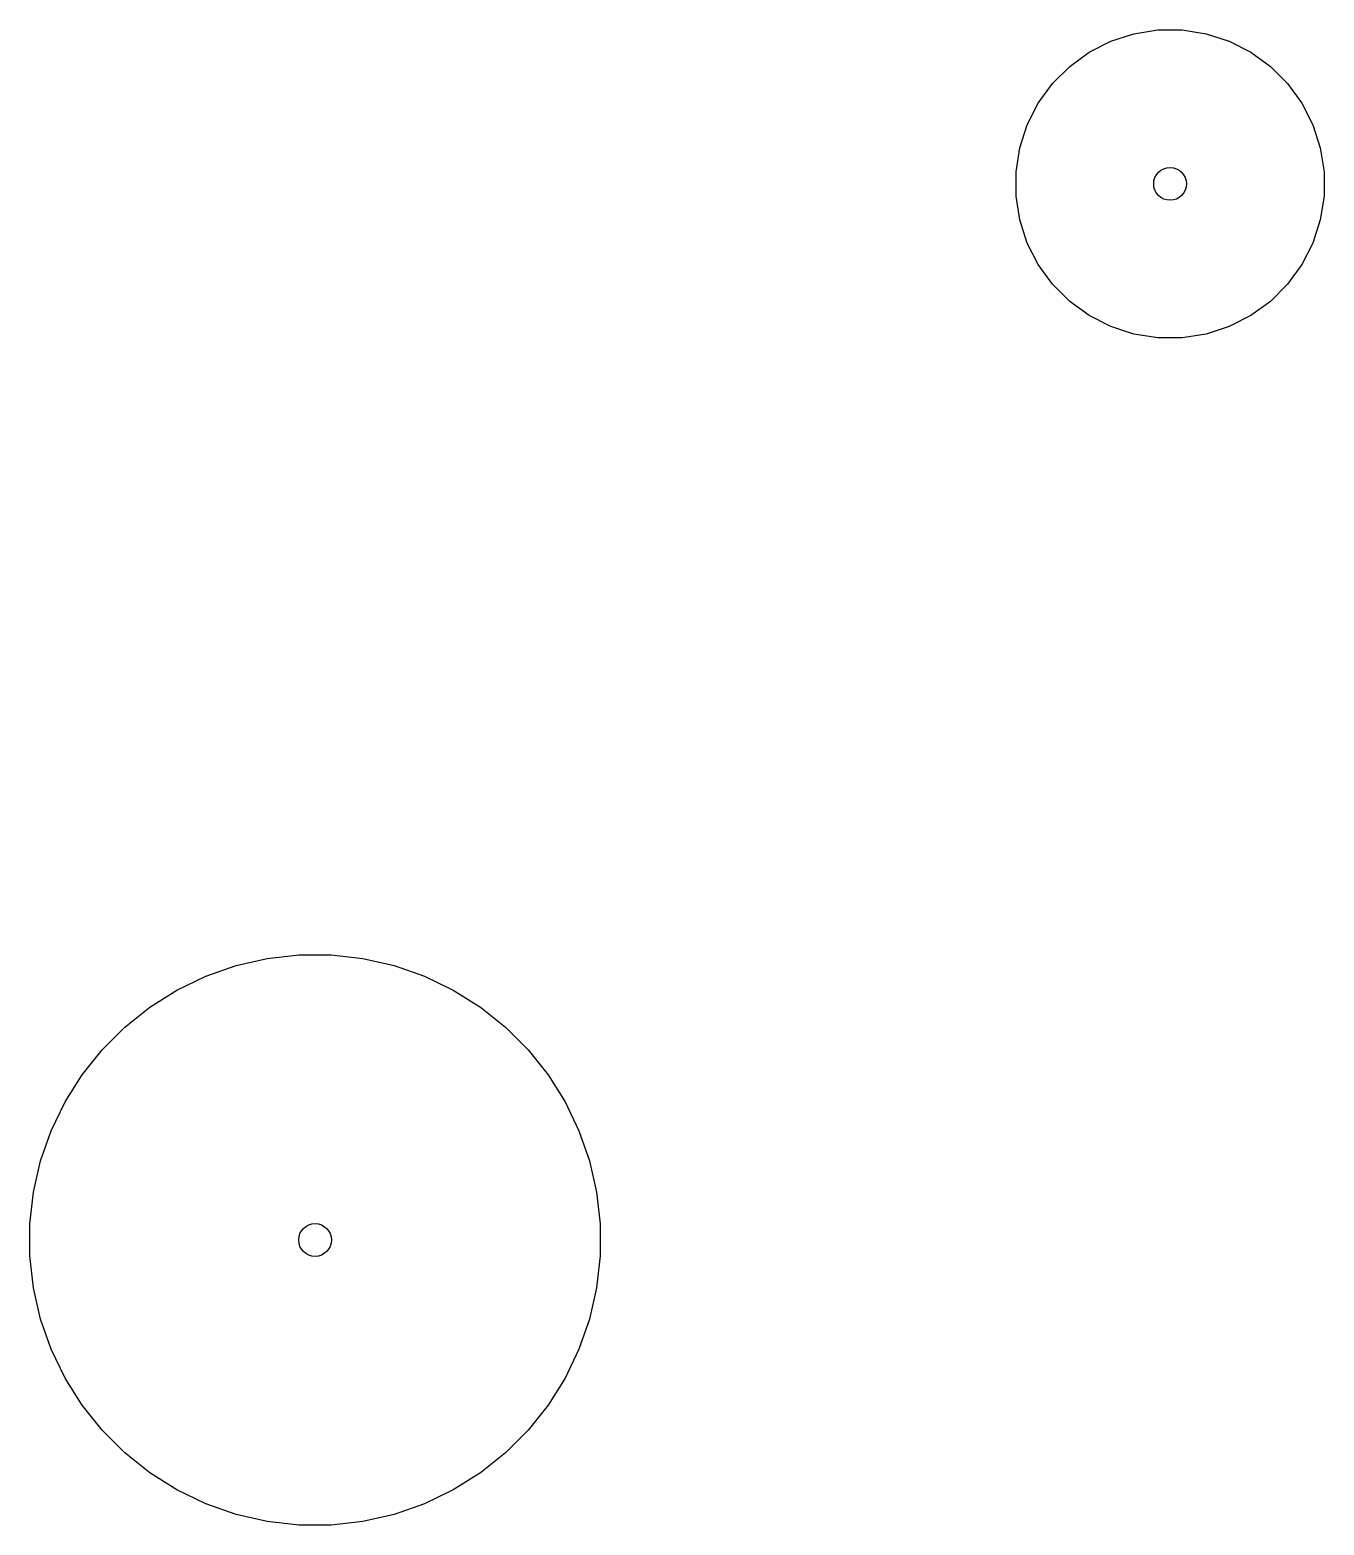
# Model space of a CAD drawing. Header units: inches. Extents: x 0.27 to 5.32, y 0.17 to 3.21.
# Drawn here: x 0.27 to 0.814, y 0.17 to 0.799 of the extents above; entities that cross this region are included whole.
import ezdxf

# ---------------------------------------------------------------- set-up
doc = ezdxf.new("R2010")
doc.units = ezdxf.units.IN
doc.header["$MEASUREMENT"] = 0
doc.layers.add('BLACK', color=250, linetype='CONTINUOUS')

msp = doc.modelspace()

# ---------------------------------------------------------------- linework, layer by layer
at = {"layer": 'BLACK', "linetype": 'CONTINUOUS'}
for p, q in [((0.73428, 0.79726), (0.74435, 0.79885)), ((0.74435, 0.79885), (0.75455, 0.79885)), ((0.75455, 0.79885), (0.76461, 0.79726)), ((0.71551, 0.78948), (0.72459, 0.79411)), ((0.72459, 0.79411), (0.73428, 0.79726)), ((0.76461, 0.79726), (0.77431, 0.79411)), ((0.77431, 0.79411), (0.78339, 0.78948)), ((0.70726, 0.78349), (0.71551, 0.78948)), ((0.78339, 0.78948), (0.79164, 0.78349)), ((0.70005, 0.77628), (0.70726, 0.78349)), ((0.79164, 0.78349), (0.79885, 0.77628)), ((0.69406, 0.76804), (0.70005, 0.77628)), ((0.79885, 0.77628), (0.80484, 0.76804)), ((0.68943, 0.75895), (0.69406, 0.76804)), ((0.80484, 0.76804), (0.80946, 0.75895)), ((0.68628, 0.74926), (0.68943, 0.75895)), ((0.80946, 0.75895), (0.81261, 0.74926)), ((0.68469, 0.73919), (0.68628, 0.74926)), ((0.81261, 0.74926), (0.81421, 0.73919)), ((0.68469, 0.729), (0.68469, 0.73919)), ((0.81421, 0.73919), (0.81421, 0.729)), ((0.68628, 0.71893), (0.68469, 0.729)), ((0.81421, 0.729), (0.81261, 0.71893)), ((0.68943, 0.70924), (0.68628, 0.71893)), ((0.81261, 0.71893), (0.80946, 0.70924)), ((0.69406, 0.70015), (0.68943, 0.70924)), ((0.80946, 0.70924), (0.80484, 0.70015)), ((0.70005, 0.69191), (0.69406, 0.70015)), ((0.80484, 0.70015), (0.79885, 0.69191)), ((0.70726, 0.6847), (0.70005, 0.69191)), ((0.79885, 0.69191), (0.79164, 0.6847)), ((0.71551, 0.67871), (0.70726, 0.6847)), ((0.79164, 0.6847), (0.78339, 0.67871)), ((0.72459, 0.67408), (0.71551, 0.67871)), ((0.73428, 0.67093), (0.72459, 0.67408)), ((0.77431, 0.67408), (0.76461, 0.67093)), ((0.78339, 0.67871), (0.77431, 0.67408)), ((0.74435, 0.66933), (0.73428, 0.67093)), ((0.75455, 0.66933), (0.74435, 0.66933)), ((0.76461, 0.67093), (0.75455, 0.66933)), ((0.36989, 0.40838), (0.38327, 0.40989)), ((0.38327, 0.40989), (0.39673, 0.40989)), ((0.39673, 0.40989), (0.41011, 0.40838)), ((0.34405, 0.40094), (0.35676, 0.40539)), ((0.35676, 0.40539), (0.36989, 0.40838)), ((0.41011, 0.40838), (0.42324, 0.40539)), ((0.42324, 0.40539), (0.43595, 0.40094)), ((0.33192, 0.3951), (0.34405, 0.40094)), ((0.43595, 0.40094), (0.44808, 0.3951)), ((0.32051, 0.38793), (0.33192, 0.3951)), ((0.44808, 0.3951), (0.45949, 0.38793)), ((0.30999, 0.37954), (0.32051, 0.38793)), ((0.45949, 0.38793), (0.47001, 0.37954)), ((0.30046, 0.37001), (0.30999, 0.37954)), ((0.47001, 0.37954), (0.47954, 0.37001)), ((0.29207, 0.35949), (0.30046, 0.37001)), ((0.47954, 0.37001), (0.48793, 0.35949)), ((0.2849, 0.34808), (0.29207, 0.35949)), ((0.48793, 0.35949), (0.4951, 0.34808)), ((0.27906, 0.33595), (0.2849, 0.34808)), ((0.4951, 0.34808), (0.50094, 0.33595)), ((0.27461, 0.32324), (0.27906, 0.33595)), ((0.50094, 0.33595), (0.50539, 0.32324)), ((0.27162, 0.31011), (0.27461, 0.32324)), ((0.50539, 0.32324), (0.50838, 0.31011)), ((0.27011, 0.29673), (0.27162, 0.31011)), ((0.50838, 0.31011), (0.50989, 0.29673)), ((0.27011, 0.28327), (0.27011, 0.29673)), ((0.50989, 0.29673), (0.50989, 0.28327)), ((0.27162, 0.26989), (0.27011, 0.28327)), ((0.50989, 0.28327), (0.50838, 0.26989)), ((0.27461, 0.25676), (0.27162, 0.26989)), ((0.50838, 0.26989), (0.50539, 0.25676)), ((0.27906, 0.24405), (0.27461, 0.25676)), ((0.50539, 0.25676), (0.50094, 0.24405)), ((0.2849, 0.23192), (0.27906, 0.24405)), ((0.50094, 0.24405), (0.4951, 0.23192)), ((0.29207, 0.22051), (0.2849, 0.23192)), ((0.4951, 0.23192), (0.48793, 0.22051)), ((0.30046, 0.20999), (0.29207, 0.22051)), ((0.48793, 0.22051), (0.47954, 0.20999)), ((0.30999, 0.20046), (0.30046, 0.20999)), ((0.47954, 0.20999), (0.47001, 0.20046)), ((0.32051, 0.19207), (0.30999, 0.20046)), ((0.47001, 0.20046), (0.45949, 0.19207)), ((0.33192, 0.1849), (0.32051, 0.19207)), ((0.45949, 0.19207), (0.44808, 0.1849)), ((0.34405, 0.17906), (0.33192, 0.1849)), ((0.44808, 0.1849), (0.43595, 0.17906)), ((0.35676, 0.17461), (0.34405, 0.17906)), ((0.43595, 0.17906), (0.42324, 0.17461)), ((0.36989, 0.17162), (0.35676, 0.17461)), ((0.38327, 0.17011), (0.36989, 0.17162)), ((0.39673, 0.17011), (0.38327, 0.17011)), ((0.41011, 0.17162), (0.39673, 0.17011)), ((0.42324, 0.17461), (0.41011, 0.17162))]:
    msp.add_line(p, q, dxfattribs=at)
at = {"layer": 'BLACK'}
for centre in [(0.74945, 0.73409), (0.74945, 0.73409), (0.39, 0.29)]:
    msp.add_circle(centre, 0.00689, dxfattribs=at)
at = {"layer": 'WHITE'}
msp.add_circle((0.39, 0.29), 0.00689, dxfattribs=at)

doc.saveas('drawing.dxf')
